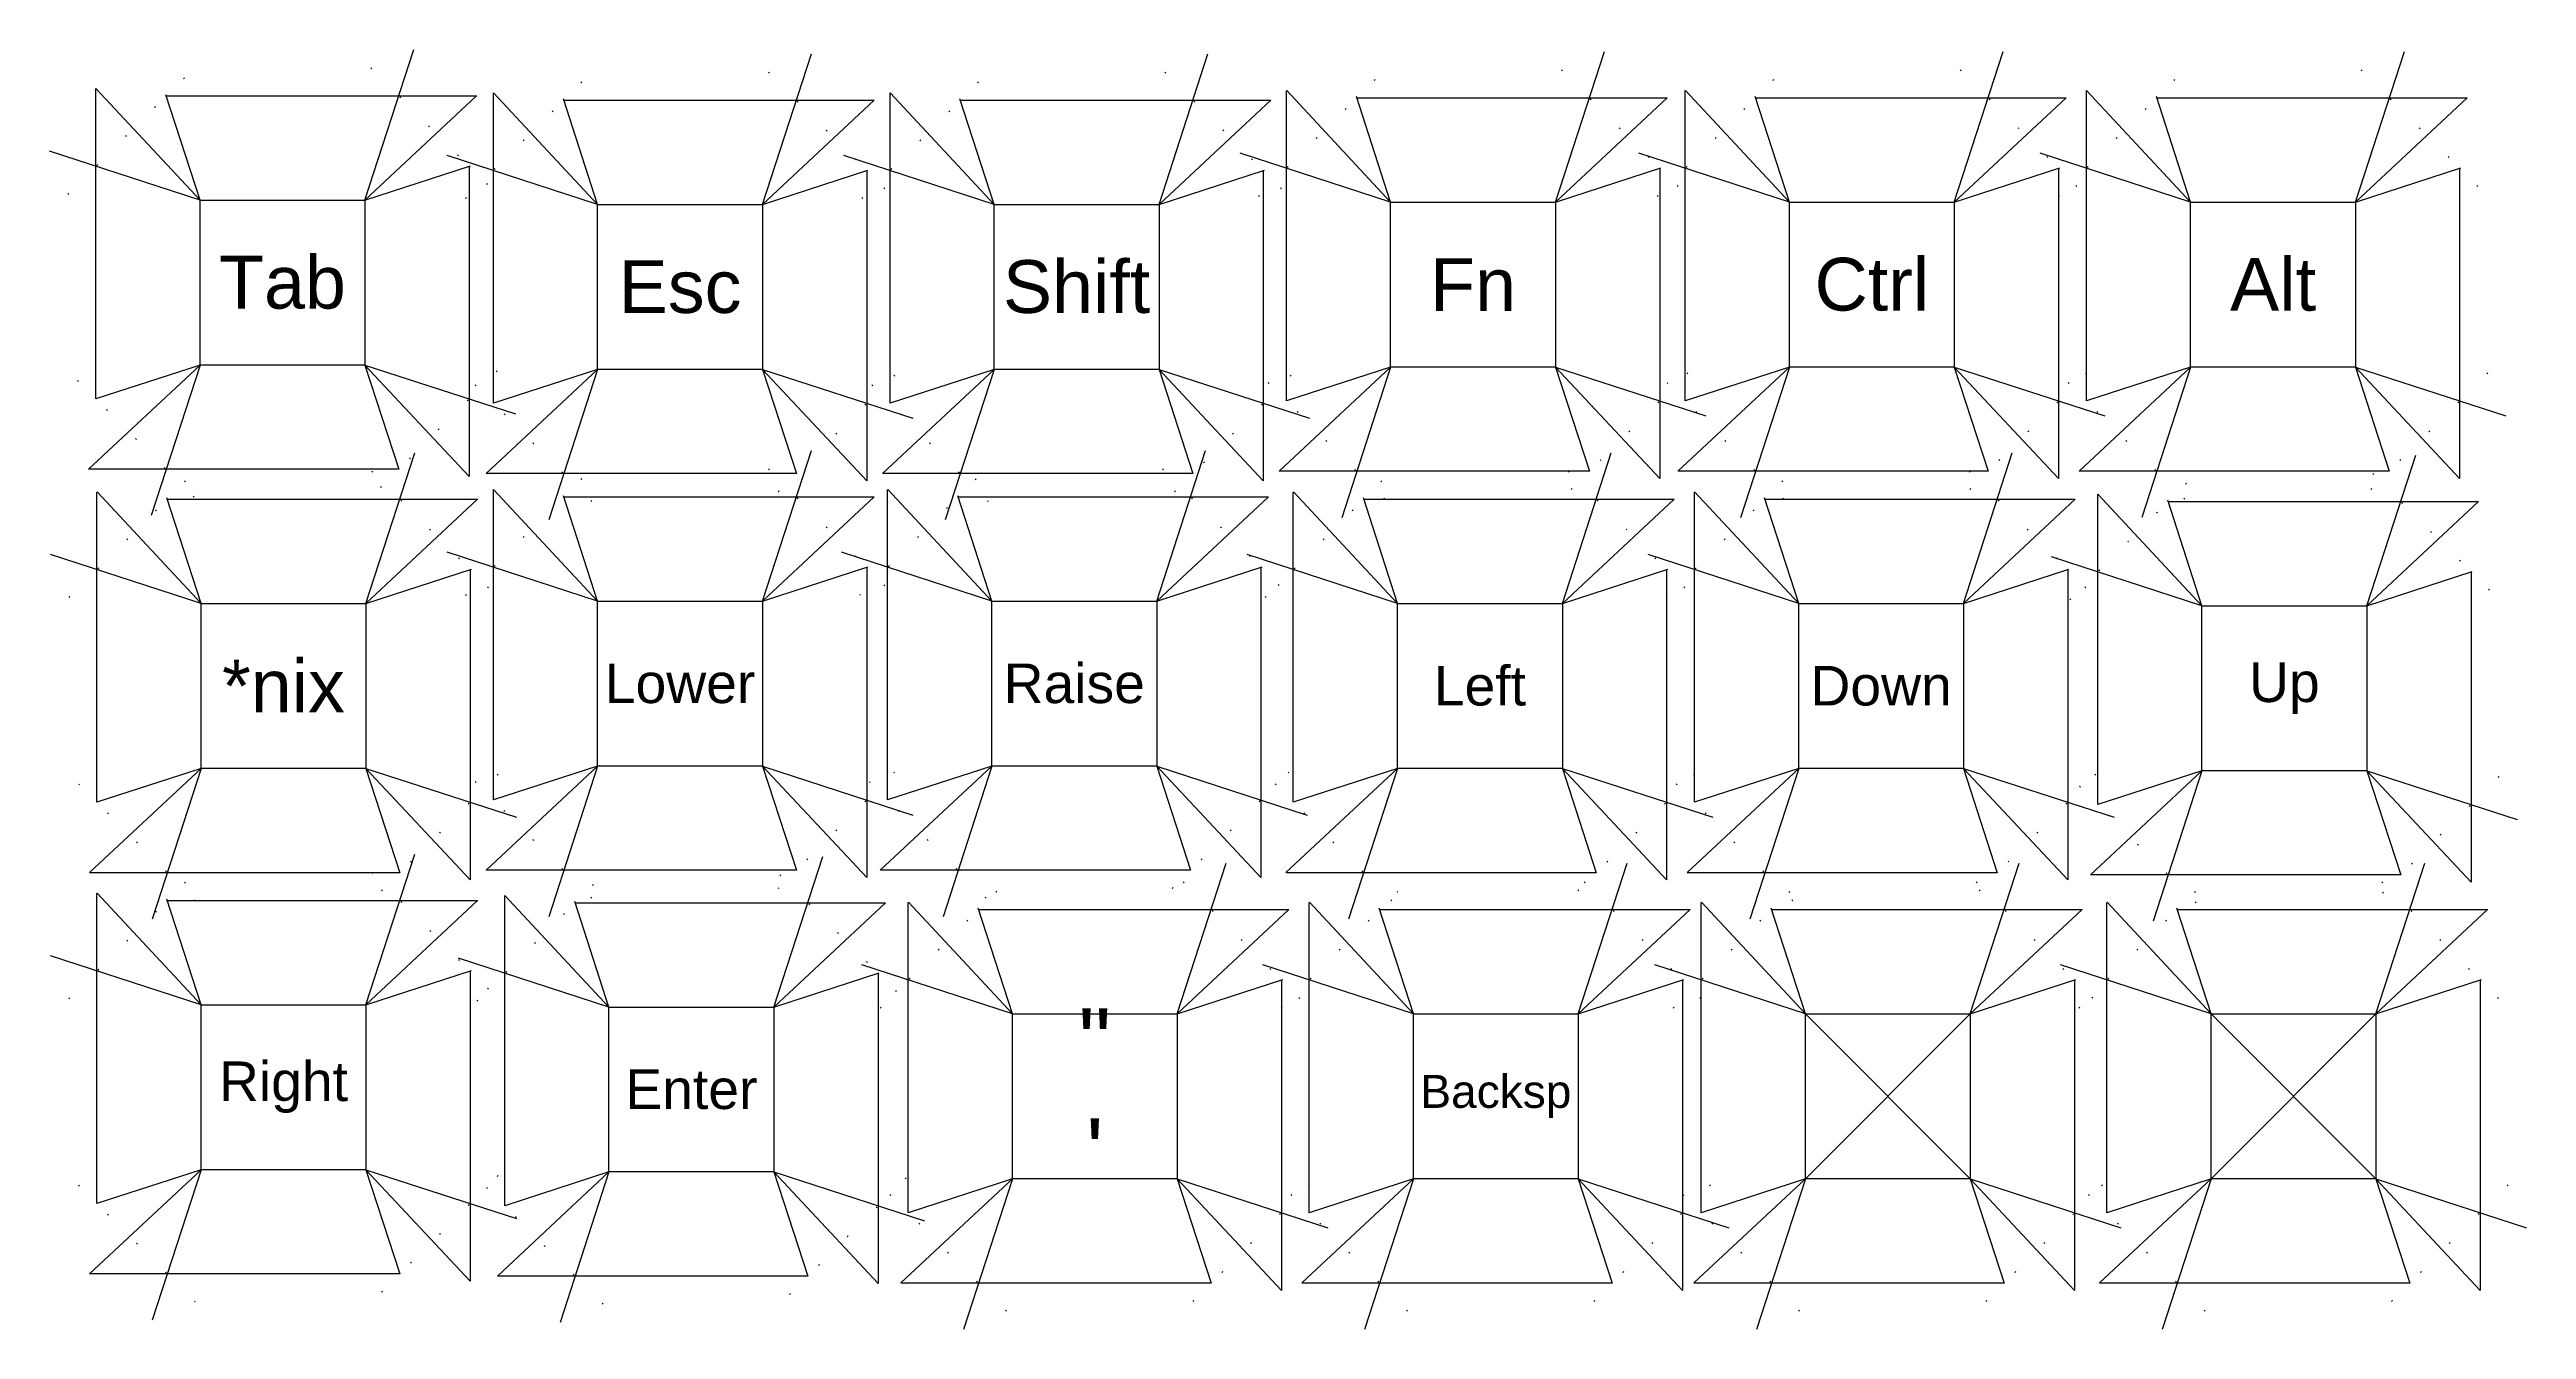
# Model space of a CAD drawing. Header units: millimetres. Extents: x 11 to 199, y 188 to 285.
import ezdxf

# ---------------------------------------------------------------- set-up
doc = ezdxf.new("R2010")
doc.units = ezdxf.units.MM
doc.linetypes.add('ACAD_ISO07W100', pattern=[3, 0, -3])
doc.linetypes.add('ACAD_ISO10W100', pattern=[18, 12, -3, 0, -3])
doc.layers.get('0').update_dxf_attribs({"lineweight": 25, "true_color": 0x000000})
doc.styles.add('textstyle0', font='')
doc.styles.add('textstyle1', font='')
doc.styles.add('textstyle10', font='')
doc.styles.add('textstyle11', font='')
doc.styles.add('textstyle12', font='')
doc.styles.add('textstyle13', font='')
doc.styles.add('textstyle14', font='')
doc.styles.add('textstyle15', font='')
doc.styles.add('textstyle2', font='')
doc.styles.add('textstyle3', font='')
doc.styles.add('textstyle4', font='')
doc.styles.add('textstyle5', font='')
doc.styles.add('textstyle6', font='')
doc.styles.add('textstyle7', font='')
doc.styles.add('textstyle8', font='')
doc.styles.add('textstyle9', font='')
doc.styles.get('textstyle0').set_extended_font_data('HelveticaNeueLT Std Lt')
doc.styles.get('textstyle1').set_extended_font_data('HelveticaNeueLT Std Lt')
doc.styles.get('textstyle10').set_extended_font_data('HelveticaNeueLT Std Lt')
doc.styles.get('textstyle11').set_extended_font_data('HelveticaNeueLT Std Lt')
doc.styles.get('textstyle12').set_extended_font_data('HelveticaNeueLT Std Lt')
doc.styles.get('textstyle13').set_extended_font_data('HelveticaNeueLT Std Lt')
doc.styles.get('textstyle14').set_extended_font_data('HelveticaNeueLT Std Lt')
doc.styles.get('textstyle15').set_extended_font_data('HelveticaNeueLT Std Lt')
doc.styles.get('textstyle2').set_extended_font_data('HelveticaNeueLT Std Lt')
doc.styles.get('textstyle3').set_extended_font_data('HelveticaNeueLT Std Lt')
doc.styles.get('textstyle4').set_extended_font_data('HelveticaNeueLT Std Lt')
doc.styles.get('textstyle5').set_extended_font_data('HelveticaNeueLT Std Lt')
doc.styles.get('textstyle6').set_extended_font_data('HelveticaNeueLT Std Lt')
doc.styles.get('textstyle7').set_extended_font_data('HelveticaNeueLT Std Lt')
doc.styles.get('textstyle8').set_extended_font_data('HelveticaNeueLT Std Lt')
doc.styles.get('textstyle9').set_extended_font_data('HelveticaNeueLT Std Lt')

msp = doc.modelspace()

# ---------------------------------------------------------------- linework, layer by layer
at = {"color": 5, "linetype": 'ACAD_ISO07W100', "true_color": 0x0000ff}
for p, q in [((12.52, 274.46), (22.1, 284.04)), ((35.49, 284.04), (45.06, 274.46)), ((42.67, 274.14), (52.24, 283.72)), ((65.64, 283.72), (75.21, 274.14)), ((72.74, 274.14), (82.31, 283.72)), ((95.7, 283.72), (105.28, 274.14)), ((102.8, 274.31), (112.38, 283.89)), ((125.77, 283.89), (135.35, 274.31)), ((133.04, 274.31), (142.62, 283.89)), ((156.01, 283.89), (165.59, 274.31)), ((163.46, 274.31), (173.03, 283.89)), ((186.42, 283.89), (196, 274.31)), ((22.1, 251.5), (12.52, 261.07)), ((45.06, 261.07), (35.49, 251.5)), ((52.24, 251.17), (42.67, 260.75)), ((75.21, 260.75), (65.64, 251.17)), ((82.31, 251.17), (72.74, 260.75)), ((105.28, 260.75), (95.7, 251.17)), ((112.38, 251.35), (102.8, 260.92)), ((135.35, 260.92), (125.77, 251.35)), ((142.62, 251.35), (133.04, 260.92)), ((165.59, 260.92), (156.01, 251.35)), ((173.03, 251.35), (163.46, 260.92)), ((196, 260.92), (186.42, 251.35)), ((42.67, 244.07), (52.24, 253.65)), ((65.64, 253.65), (75.21, 244.07)), ((72.56, 244.07), (82.14, 253.65)), ((95.53, 253.65), (105.11, 244.07)), ((12.6, 243.9), (22.18, 253.48)), ((35.57, 253.48), (45.14, 243.9)), ((103.32, 243.9), (112.9, 253.48)), ((126.29, 253.48), (135.86, 243.9)), ((133.73, 243.9), (143.31, 253.48)), ((156.7, 253.48), (166.28, 243.9)), ((164.32, 243.73), (173.9, 253.3)), ((187.29, 253.3), (196.86, 243.73)), ((22.18, 220.93), (12.6, 230.51)), ((45.14, 230.51), (35.57, 220.93)), ((52.24, 221.11), (42.67, 230.68)), ((75.21, 230.68), (65.64, 221.11)), ((82.14, 221.11), (72.56, 230.68)), ((105.11, 230.68), (95.53, 221.11)), ((112.9, 220.93), (103.32, 230.51)), ((135.86, 230.51), (126.29, 220.93)), ((143.31, 220.93), (133.73, 230.51)), ((166.28, 230.51), (156.7, 220.93)), ((173.9, 220.76), (164.32, 230.34)), ((196.86, 230.34), (187.29, 220.76)), ((12.6, 213.49), (22.18, 223.06)), ((35.57, 223.06), (45.14, 213.49)), ((43.53, 213.31), (53.11, 222.89)), ((66.5, 222.89), (76.08, 213.31)), ((74.12, 212.8), (83.69, 222.37)), ((97.09, 222.37), (106.66, 212.8)), ((104.53, 212.8), (114.11, 222.37)), ((127.5, 222.37), (137.07, 212.8)), ((134.25, 212.8), (143.83, 222.37)), ((157.22, 222.37), (166.8, 212.8)), ((165.01, 212.8), (174.59, 222.37)), ((187.98, 222.37), (197.55, 212.8)), ((22.18, 190.52), (12.6, 200.1)), ((45.14, 200.1), (35.57, 190.52)), ((53.11, 190.35), (43.53, 199.92)), ((76.08, 199.92), (66.5, 190.35)), ((83.69, 189.83), (74.12, 199.4)), ((106.66, 199.4), (97.09, 189.83)), ((114.11, 189.83), (104.53, 199.4)), ((137.07, 199.4), (127.5, 189.83)), ((143.83, 189.83), (134.25, 199.4)), ((166.8, 199.4), (157.22, 189.83)), ((174.59, 189.83), (165.01, 199.4)), ((197.55, 199.4), (187.98, 189.83))]:
    msp.add_line(p, q, dxfattribs=at)
at = {"color": 1, "linetype": 'ACAD_ISO10W100', "true_color": 0xff0000}
for p, q in [((35.04, 274.02), (38.75, 285.43)), ((65.19, 273.69), (68.9, 285.11)), ((95.26, 273.69), (98.97, 285.11)), ((125.32, 273.87), (129.03, 285.28)), ((155.56, 273.87), (159.27, 285.28)), ((185.98, 273.87), (189.69, 285.28)), ((22.54, 274.02), (11.13, 277.72)), ((52.69, 273.69), (41.28, 277.4)), ((82.76, 273.69), (71.34, 277.4)), ((112.82, 273.87), (101.41, 277.58)), ((143.06, 273.87), (131.65, 277.58)), ((173.48, 273.87), (162.06, 277.58)), ((22.54, 261.52), (18.83, 250.1)), ((35.04, 261.52), (46.46, 257.81)), ((52.69, 261.19), (48.98, 249.78)), ((65.19, 261.19), (76.6, 257.49)), ((82.76, 261.19), (79.05, 249.78)), ((95.26, 261.19), (106.67, 257.49)), ((112.82, 261.37), (109.12, 249.95)), ((125.32, 261.37), (136.74, 257.66)), ((143.06, 261.37), (139.36, 249.95)), ((155.56, 261.37), (166.98, 257.66)), ((173.48, 261.37), (169.77, 249.95)), ((185.98, 261.37), (197.39, 257.66)), ((35.12, 243.45), (38.83, 254.87)), ((65.19, 243.63), (68.9, 255.04)), ((95.08, 243.63), (98.79, 255.04)), ((125.84, 243.45), (129.55, 254.87)), ((156.26, 243.45), (159.96, 254.87)), ((186.84, 243.28), (190.55, 254.69)), ((22.62, 243.45), (11.21, 247.16)), ((52.69, 243.63), (41.28, 247.34)), ((82.58, 243.63), (71.17, 247.34)), ((113.34, 243.45), (101.93, 247.16)), ((143.76, 243.45), (132.34, 247.16)), ((174.34, 243.28), (162.93, 246.99)), ((52.69, 231.13), (48.98, 219.71)), ((65.19, 231.13), (76.6, 227.42)), ((82.58, 231.13), (78.88, 219.71)), ((95.08, 231.13), (106.5, 227.42)), ((22.62, 230.95), (18.91, 219.54)), ((35.12, 230.95), (46.54, 227.25)), ((113.34, 230.95), (109.63, 219.54)), ((125.84, 230.95), (137.26, 227.25)), ((143.76, 230.95), (140.05, 219.54)), ((156.26, 230.95), (167.67, 227.25)), ((174.34, 230.78), (170.63, 219.37)), ((186.84, 230.78), (198.25, 227.07)), ((35.12, 213.04), (38.83, 224.45)), ((66.05, 212.87), (69.76, 224.28)), ((96.64, 212.35), (100.35, 223.76)), ((127.05, 212.35), (130.76, 223.76)), ((156.77, 212.35), (160.48, 223.76)), ((187.53, 212.35), (191.24, 223.76)), ((22.62, 213.04), (11.21, 216.75)), ((53.55, 212.87), (42.14, 216.58)), ((84.14, 212.35), (72.73, 216.06)), ((114.55, 212.35), (103.14, 216.06)), ((144.27, 212.35), (132.86, 216.06)), ((175.03, 212.35), (163.62, 216.06)), ((22.62, 200.54), (18.91, 189.13)), ((35.12, 200.54), (46.54, 196.83)), ((53.55, 200.37), (49.85, 188.96)), ((66.05, 200.37), (77.47, 196.66)), ((84.14, 199.85), (80.43, 188.44)), ((96.64, 199.85), (108.05, 196.14)), ((114.55, 199.85), (110.84, 188.44)), ((127.05, 199.85), (138.47, 196.14)), ((144.27, 199.85), (140.57, 188.44)), ((156.77, 199.85), (168.19, 196.14)), ((175.03, 199.85), (171.32, 188.44)), ((187.53, 199.85), (198.95, 196.14))]:
    msp.add_line(p, q, dxfattribs=at)
at = {"color": 13, "true_color": 0xa85540}
for p, q in [((14.64, 258.95), (14.64, 282.47)), ((22.54, 274.02), (14.65, 282.48)), ((22.54, 274.02), (19.94, 282.01)), ((19.98, 281.92), (43.52, 281.92)), ((35.04, 274.02), (43.51, 281.92)), ((44.79, 258.63), (44.79, 282.14)), ((52.69, 273.69), (44.8, 282.15)), ((74.86, 258.63), (74.86, 282.14)), ((82.76, 273.69), (74.87, 282.15)), ((104.92, 258.8), (104.92, 282.32)), ((112.82, 273.87), (104.94, 282.33)), ((112.82, 273.87), (110.23, 281.86)), ((110.26, 281.77), (133.8, 281.77)), ((125.32, 273.87), (133.8, 281.77)), ((135.16, 258.8), (135.16, 282.32)), ((143.06, 273.87), (135.18, 282.33)), ((143.06, 273.87), (140.47, 281.86)), ((140.5, 281.77), (164.04, 281.77)), ((155.56, 273.87), (164.04, 281.77)), ((165.58, 258.8), (165.58, 282.32)), ((173.48, 273.87), (165.59, 282.33)), ((173.48, 273.87), (170.88, 281.86)), ((170.91, 281.77), (194.45, 281.77)), ((185.98, 273.87), (194.45, 281.77)), ((52.69, 273.69), (50.09, 281.69)), ((50.12, 281.59), (73.66, 281.59)), ((65.19, 273.69), (73.66, 281.59)), ((82.76, 273.69), (80.16, 281.69)), ((80.19, 281.59), (103.73, 281.59)), ((95.26, 273.69), (103.73, 281.59)), ((35.04, 274.02), (43.04, 276.61)), ((42.94, 276.58), (42.94, 253.07)), ((65.19, 273.69), (73.19, 276.29)), ((73.09, 276.26), (73.09, 252.74)), ((95.26, 273.69), (103.25, 276.29)), ((103.16, 276.26), (103.16, 252.74)), ((125.32, 273.87), (133.32, 276.47)), ((133.22, 276.43), (133.22, 252.92)), ((155.56, 273.87), (163.56, 276.47)), ((163.46, 276.43), (163.46, 252.92)), ((185.98, 273.87), (193.97, 276.47)), ((193.88, 276.43), (193.88, 252.92)), ((22.54, 261.52), (22.54, 274.02)), ((22.54, 274.02), (35.04, 274.02)), ((35.04, 274.02), (35.04, 261.52)), ((52.69, 261.19), (52.69, 273.69)), ((52.69, 273.69), (65.19, 273.69)), ((65.19, 273.69), (65.19, 261.19)), ((82.76, 261.19), (82.76, 273.69)), ((82.76, 273.69), (95.26, 273.69)), ((95.26, 273.69), (95.26, 261.19)), ((112.82, 261.37), (112.82, 273.87)), ((112.82, 273.87), (125.32, 273.87)), ((125.32, 273.87), (125.32, 261.37)), ((143.06, 261.37), (143.06, 273.87)), ((143.06, 273.87), (155.56, 273.87)), ((155.56, 273.87), (155.56, 261.37)), ((173.48, 261.37), (173.48, 273.87)), ((173.48, 273.87), (185.98, 273.87)), ((185.98, 273.87), (185.98, 261.37)), ((22.54, 261.52), (14.08, 253.63)), ((22.54, 261.52), (14.64, 258.95)), ((35.04, 261.52), (22.54, 261.52)), ((35.04, 261.52), (37.61, 253.62)), ((35.04, 261.52), (42.94, 253.07)), ((52.69, 261.19), (44.23, 253.31)), ((52.69, 261.19), (44.79, 258.63)), ((65.19, 261.19), (52.69, 261.19)), ((65.19, 261.19), (67.76, 253.29)), ((65.19, 261.19), (73.09, 252.74)), ((82.76, 261.19), (74.3, 253.31)), ((82.76, 261.19), (74.86, 258.63)), ((95.26, 261.19), (82.76, 261.19)), ((95.26, 261.19), (97.82, 253.29)), ((95.26, 261.19), (103.16, 252.74)), ((112.82, 261.37), (104.36, 253.48)), ((112.82, 261.37), (104.92, 258.8)), ((125.32, 261.37), (112.82, 261.37)), ((125.32, 261.37), (127.89, 253.47)), ((125.32, 261.37), (133.22, 252.92)), ((143.06, 261.37), (134.6, 253.48)), ((143.06, 261.37), (135.16, 258.8)), ((155.56, 261.37), (143.06, 261.37)), ((155.56, 261.37), (158.13, 253.47)), ((155.56, 261.37), (163.46, 252.92)), ((173.48, 261.37), (165.02, 253.48)), ((173.48, 261.37), (165.58, 258.8)), ((185.98, 261.37), (173.48, 261.37)), ((185.98, 261.37), (188.54, 253.47)), ((185.98, 261.37), (193.88, 252.92)), ((37.61, 253.62), (14.09, 253.62)), ((14.72, 228.39), (14.72, 251.9)), ((22.62, 243.45), (14.73, 251.91)), ((67.76, 253.29), (44.24, 253.29)), ((44.79, 228.56), (44.79, 252.08)), ((52.69, 243.63), (44.8, 252.09)), ((97.82, 253.29), (74.31, 253.29)), ((74.68, 228.56), (74.68, 252.08)), ((82.58, 243.63), (74.7, 252.09)), ((127.89, 253.47), (104.37, 253.47)), ((105.44, 228.39), (105.44, 251.9)), ((113.34, 243.45), (105.45, 251.91)), ((158.13, 253.47), (134.61, 253.47)), ((135.86, 228.39), (135.86, 251.9)), ((143.76, 243.45), (135.87, 251.91)), ((188.54, 253.47), (165.03, 253.47)), ((166.44, 228.21), (166.44, 251.73)), ((174.34, 243.28), (166.45, 251.74)), ((22.62, 243.45), (20.03, 251.45)), ((20.06, 251.35), (43.6, 251.35)), ((35.12, 243.45), (43.59, 251.35)), ((52.69, 243.63), (50.09, 251.62)), ((50.12, 251.53), (73.66, 251.53)), ((65.19, 243.63), (73.66, 251.53)), ((82.58, 243.63), (79.99, 251.62)), ((80.02, 251.53), (103.56, 251.53)), ((95.08, 243.63), (103.56, 251.53)), ((113.34, 243.45), (110.75, 251.45)), ((110.78, 251.35), (134.32, 251.35)), ((125.84, 243.45), (134.31, 251.35)), ((143.76, 243.45), (141.16, 251.45)), ((141.19, 251.35), (164.73, 251.35)), ((156.26, 243.45), (164.73, 251.35)), ((174.34, 243.28), (171.74, 251.28)), ((171.77, 251.18), (195.31, 251.18)), ((186.84, 243.28), (195.31, 251.18)), ((35.12, 243.45), (43.12, 246.05)), ((65.19, 243.63), (73.19, 246.23)), ((73.09, 246.19), (73.09, 222.68)), ((95.08, 243.63), (103.08, 246.23)), ((102.98, 246.19), (102.98, 222.68)), ((125.84, 243.45), (133.84, 246.05)), ((156.26, 243.45), (164.25, 246.05)), ((43.02, 246.02), (43.02, 222.5)), ((133.74, 246.02), (133.74, 222.5)), ((164.16, 246.02), (164.16, 222.5)), ((186.84, 243.28), (194.84, 245.88)), ((194.74, 245.85), (194.74, 222.33)), ((22.62, 230.95), (22.62, 243.45)), ((22.62, 243.45), (35.12, 243.45)), ((35.12, 243.45), (35.12, 230.95)), ((52.69, 231.13), (52.69, 243.63)), ((52.69, 243.63), (65.19, 243.63)), ((65.19, 243.63), (65.19, 231.13)), ((82.58, 231.13), (82.58, 243.63)), ((82.58, 243.63), (95.08, 243.63)), ((95.08, 243.63), (95.08, 231.13)), ((113.34, 230.95), (113.34, 243.45)), ((113.34, 243.45), (125.84, 243.45)), ((125.84, 243.45), (125.84, 230.95)), ((143.76, 230.95), (143.76, 243.45)), ((143.76, 243.45), (156.26, 243.45)), ((156.26, 243.45), (156.26, 230.95)), ((174.34, 230.78), (174.34, 243.28)), ((174.34, 243.28), (186.84, 243.28)), ((186.84, 243.28), (186.84, 230.78)), ((52.69, 231.13), (44.23, 223.24)), ((52.69, 231.13), (44.79, 228.56)), ((65.19, 231.13), (52.69, 231.13)), ((65.19, 231.13), (67.76, 223.23)), ((65.19, 231.13), (73.09, 222.68)), ((82.58, 231.13), (74.12, 223.24)), ((82.58, 231.13), (74.68, 228.56)), ((95.08, 231.13), (82.58, 231.13)), ((95.08, 231.13), (97.65, 223.23)), ((95.08, 231.13), (102.98, 222.68)), ((22.62, 230.95), (14.16, 223.07)), ((22.62, 230.95), (14.72, 228.39)), ((35.12, 230.95), (22.62, 230.95)), ((35.12, 230.95), (37.69, 223.05)), ((35.12, 230.95), (43.02, 222.5)), ((113.34, 230.95), (104.88, 223.07)), ((113.34, 230.95), (105.44, 228.39)), ((125.84, 230.95), (113.34, 230.95)), ((125.84, 230.95), (128.41, 223.05)), ((125.84, 230.95), (133.74, 222.5)), ((143.76, 230.95), (135.3, 223.07)), ((143.76, 230.95), (135.86, 228.39)), ((156.26, 230.95), (143.76, 230.95)), ((156.26, 230.95), (158.82, 223.05)), ((156.26, 230.95), (164.16, 222.5)), ((174.34, 230.78), (165.88, 222.89)), ((174.34, 230.78), (166.44, 228.21)), ((186.84, 230.78), (174.34, 230.78)), ((186.84, 230.78), (189.41, 222.88)), ((186.84, 230.78), (194.74, 222.33)), ((37.69, 223.05), (14.17, 223.05)), ((67.76, 223.23), (44.24, 223.23)), ((97.65, 223.23), (74.13, 223.23)), ((128.41, 223.05), (104.89, 223.05)), ((158.82, 223.05), (135.31, 223.05)), ((189.41, 222.88), (165.89, 222.88)), ((14.72, 197.97), (14.72, 221.49)), ((22.62, 213.04), (14.73, 221.5)), ((22.62, 213.04), (20.03, 221.04)), ((20.06, 220.94), (43.6, 220.94)), ((35.12, 213.04), (43.59, 220.94)), ((45.65, 197.8), (45.65, 221.32)), ((53.55, 212.87), (45.66, 221.33)), ((53.55, 212.87), (50.96, 220.86)), ((50.99, 220.77), (74.53, 220.77)), ((66.05, 212.87), (74.53, 220.77)), ((76.24, 197.28), (76.24, 220.8)), ((84.14, 212.35), (76.25, 220.81)), ((84.14, 212.35), (81.54, 220.35)), ((81.57, 220.25), (105.11, 220.25)), ((96.64, 212.35), (105.11, 220.25)), ((106.65, 197.28), (106.65, 220.8)), ((114.55, 212.35), (106.66, 220.81)), ((114.55, 212.35), (111.95, 220.35)), ((111.99, 220.25), (135.53, 220.25)), ((127.05, 212.35), (135.52, 220.25)), ((136.37, 197.28), (136.37, 220.8)), ((144.27, 212.35), (136.38, 220.81)), ((144.27, 212.35), (141.68, 220.35)), ((141.71, 220.25), (165.25, 220.25)), ((156.77, 212.35), (165.25, 220.25)), ((167.13, 197.28), (167.13, 220.8)), ((175.03, 212.35), (167.14, 220.81)), ((175.03, 212.35), (172.43, 220.35)), ((172.47, 220.25), (196.01, 220.25)), ((187.53, 212.35), (196, 220.25)), ((35.12, 213.04), (43.12, 215.64)), ((43.02, 215.61), (43.02, 192.09)), ((66.05, 212.87), (74.05, 215.47)), ((73.95, 215.44), (73.95, 191.92)), ((96.64, 212.35), (104.64, 214.95)), ((104.54, 214.92), (104.54, 191.4)), ((127.05, 212.35), (135.05, 214.95)), ((134.95, 214.92), (134.95, 191.4)), ((156.77, 212.35), (164.77, 214.95)), ((164.67, 214.92), (164.67, 191.4)), ((187.53, 212.35), (195.53, 214.95)), ((195.43, 214.92), (195.43, 191.4)), ((22.62, 200.54), (22.62, 213.04)), ((22.62, 213.04), (35.12, 213.04)), ((35.12, 213.04), (35.12, 200.54)), ((53.55, 200.37), (53.55, 212.87)), ((53.55, 212.87), (66.05, 212.87)), ((66.05, 212.87), (66.05, 200.37)), ((84.14, 199.85), (84.14, 212.35)), ((84.14, 212.35), (96.64, 212.35)), ((96.64, 212.35), (96.64, 199.85)), ((114.55, 199.85), (114.55, 212.35)), ((114.55, 212.35), (127.05, 212.35)), ((127.05, 212.35), (127.05, 199.85)), ((144.27, 199.85), (144.27, 212.35)), ((144.27, 212.35), (156.77, 212.35)), ((156.77, 212.35), (156.77, 199.85)), ((175.03, 199.85), (175.03, 212.35)), ((175.03, 212.35), (187.53, 212.35)), ((187.53, 212.35), (187.53, 199.85)), ((22.62, 200.54), (14.16, 192.65)), ((22.62, 200.54), (14.72, 197.97)), ((35.12, 200.54), (22.62, 200.54)), ((35.12, 200.54), (37.69, 192.64)), ((35.12, 200.54), (43.02, 192.09)), ((53.55, 200.37), (45.09, 192.48)), ((53.55, 200.37), (45.65, 197.8)), ((66.05, 200.37), (53.55, 200.37)), ((66.05, 200.37), (68.62, 192.47)), ((66.05, 200.37), (73.95, 191.92)), ((84.14, 199.85), (75.68, 191.96)), ((84.14, 199.85), (76.24, 197.28)), ((96.64, 199.85), (84.14, 199.85)), ((96.64, 199.85), (99.21, 191.95)), ((96.64, 199.85), (104.54, 191.4)), ((114.55, 199.85), (106.09, 191.96)), ((114.55, 199.85), (106.65, 197.28)), ((127.05, 199.85), (114.55, 199.85)), ((127.05, 199.85), (129.62, 191.95)), ((127.05, 199.85), (134.95, 191.4)), ((144.27, 199.85), (135.81, 191.96)), ((144.27, 199.85), (136.37, 197.28)), ((156.77, 199.85), (144.27, 199.85)), ((156.77, 199.85), (159.34, 191.95)), ((156.77, 199.85), (164.67, 191.4)), ((175.03, 199.85), (166.57, 191.96)), ((175.03, 199.85), (167.13, 197.28)), ((187.53, 199.85), (175.03, 199.85)), ((187.53, 199.85), (190.1, 191.95)), ((187.53, 199.85), (195.43, 191.4)), ((37.69, 192.64), (14.17, 192.64)), ((68.62, 192.47), (45.1, 192.47)), ((99.21, 191.95), (75.69, 191.95)), ((129.62, 191.95), (106.1, 191.95)), ((159.34, 191.95), (135.82, 191.95)), ((190.1, 191.95), (166.58, 191.95))]:
    msp.add_line(p, q, dxfattribs=at)
for p, q in [((185.98, 261.37), (185.98, 261.37)), ((144.27, 212.35), (156.77, 199.85)), ((144.27, 199.85), (156.77, 212.35)), ((175.03, 212.35), (187.53, 199.85)), ((187.53, 212.35), (175.03, 199.85))]:
    msp.add_line(p, q)

# ---------------------------------------------------------------- texts
at = {"color": 7, "true_color": 0x000000, "char_height": 1, "attachment_point": 5}
for s, insert, style in [('\\H4;Tab', (28.79, 267.77), 'textstyle15'), ('\\H4;Esc', (58.94, 267.44), 'textstyle11'), ('\\H4;Shift', (89.01, 267.44), 'textstyle12'), ('\\H4;Fn', (119.07, 267.62), 'textstyle13'), ('\\H4;Ctrl', (149.31, 267.62), 'textstyle14'), ('\\H4;Alt', (179.73, 267.62), 'textstyle10'), ('\\H4;*nix', (28.87, 237.2), 'textstyle3'), ('\\H3;Lower', (58.94, 237.38), 'textstyle4'), ('\\H3;Raise', (88.83, 237.38), 'textstyle5'), ('\\H3;Left', (119.59, 237.2), 'textstyle0'), ('\\H3;Down', (150.01, 237.2), 'textstyle1'), ('\\H3;Up', (180.59, 237.03), 'textstyle2'), ('\\H5;"\\P\'', (90.39, 206.1), 'textstyle8'), ('\\H3;Right', (28.87, 206.79), 'textstyle9'), ('\\H3;Enter', (59.8, 206.62), 'textstyle6'), ('\\H2.5;Backsp', (120.8, 206.1), 'textstyle7')]:
    msp.add_mtext(s, dxfattribs=dict(at, insert=insert, style=style))

doc.saveas('drawing.dxf')
